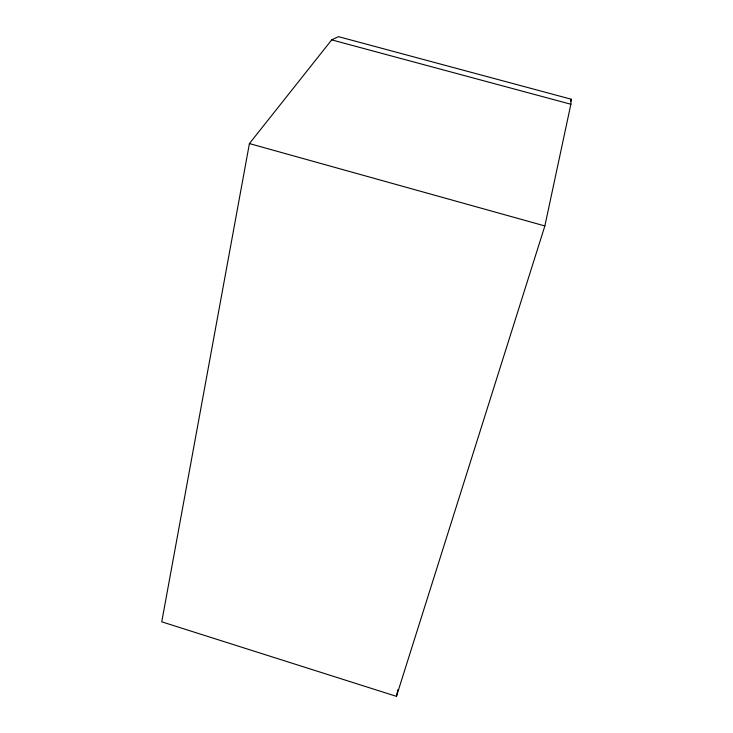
<?xml version="1.0" encoding="UTF-8"?>
<svg xmlns="http://www.w3.org/2000/svg" width="733" height="733" viewBox="0 0 733 733"><rect width="100%" height="100%" fill="white"/><g stroke="black" fill="none" stroke-linecap="round" stroke-linejoin="round"><path stroke-width="1.1" d="M570.87 104.242L571.254 99.221L338.454 36.65L331.701 39.875L249.422 143.576L161.746 621.831L396.452 696.35L544.866 225.938L570.87 104.242L331.701 39.875M396.452 696.35L397.909 689.652M570.567 101.191L571.254 99.221M249.422 143.576L544.866 225.938"/></g></svg>
